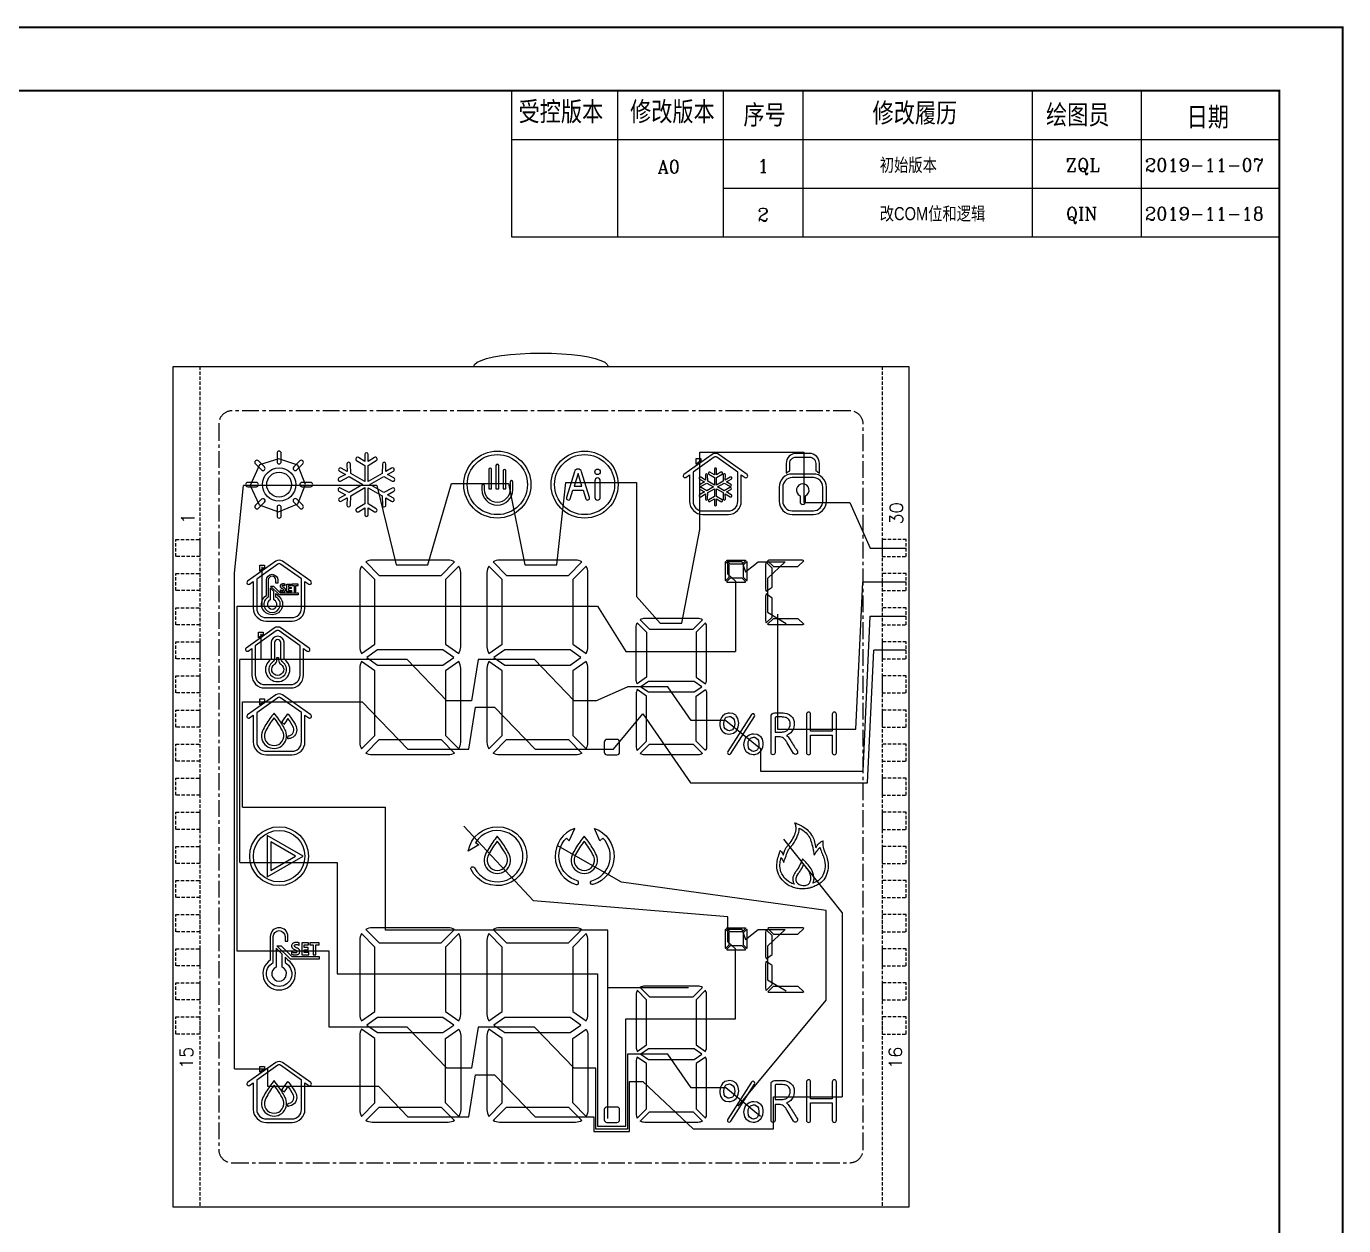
# Model space of a CAD drawing. Header units: millimetres. Extents: x 963 to 1606, y 260 to 429.
# Drawn here: x 1507.7 to 1605.8, y 309.7 to 399 of the extents above; entities that cross this region are included whole.
import ezdxf
from ezdxf.enums import TextEntityAlignment as Align

# ---------------------------------------------------------------- set-up
doc = ezdxf.new("R2010")
doc.units = ezdxf.units.MM
for name, pattern in [('CENTER', [2, 1.25, -0.25, 0.25, -0.25]), ('DASHED2', [0.375, 0.25, -0.125]), ('HIDDEN', [0.375, 0.25, -0.125])]:
    doc.linetypes.add(name, pattern=pattern)
for name, color, linetype in [('1', 4, 'Continuous'), ('COM', 1, 'Continuous'), ('dwg', 7, 'Continuous'), ('title', 7, 'Continuous')]:
    doc.layers.add(name, color=color, linetype=linetype)
doc.styles.add('ROMANC', font='romanc')
doc.styles.add('ROMANS', font='romans.shx')
doc.styles.add('title', font='arial.ttf', dxfattribs={"width": 0.8, "height": 5})

# ---------------------------------------------------------------- blocks, each defined once
blk = doc.blocks.new('SIGN-C')
at = {"layer": '1', "color": 4, "const_width": 0.238}
blk.add_lwpolyline([(0, 0), (0, 210), (297, 210), (297, 0)], close=True, dxfattribs=at)
at = {"layer": 'title'}
for p, q in [((203.24, 202.86), (203.24, 197.36)), ((215.18, 202.86), (215.18, 197.36)), ((227.11, 202.86), (227.11, 197.36)), ((236.09, 202.86), (236.09, 197.36)), ((261.98, 202.86), (261.98, 197.36)), ((274.27, 202.86), (274.27, 197.36)), ((203.24, 197.36), (203.24, 191.86)), ((203.24, 197.36), (289.86, 197.36)), ((215.18, 197.36), (215.18, 191.86)), ((227.11, 197.36), (227.11, 191.86)), ((236.09, 197.36), (236.09, 191.86)), ((261.98, 197.36), (261.98, 191.86)), ((274.27, 197.36), (274.27, 191.86)), ((203.24, 191.86), (203.24, 186.37)), ((215.18, 191.86), (215.18, 186.37)), ((227.11, 191.86), (227.11, 186.37)), ((227.11, 191.86), (289.86, 191.86)), ((236.09, 191.86), (236.09, 186.37)), ((261.98, 191.86), (261.98, 186.37)), ((274.27, 191.86), (274.27, 186.37)), ((203.24, 186.37), (289.86, 186.37))]:
    blk.add_line(p, q, dxfattribs=at)
at = {"layer": 'title', "const_width": 0.238}
blk.add_lwpolyline([(7.14, 7.14), (7.14, 202.86), (289.86, 202.86), (289.86, 7.14)], close=True, dxfattribs=at)
at = {"layer": 'title', "style": 'title', "width": 0.8}
for s, height, p in [('受控版本', 2.188, (204.03, 199.42)), ('修改版本', 2.188, (216.61, 199.42)), ('序号', 2.188, (229.4, 199.05)), ('修改履历', 2.188, (243.97, 199.27)), ('绘图员', 2.188, (263.54, 199.06)), ('日期', 2.188, (279.4, 198.82)), ('初始版本', 1.477, (244.78, 193.74)), ('改COM位和逻辑', 1.477, (244.78, 188.25))]:
    blk.add_text(s, height=height, dxfattribs=at).set_placement(p)
at = {"layer": 'title', "style": 'ROMANC'}
for s, height, p in [('A0', 1.477, (219.71, 193.55)), ('1', 1.48, (230.99, 193.64)), ('ZQL', 1.477, (265.77, 193.74)), ('2019-11-07', 1.477, (274.7, 193.74)), ('2', 1.48, (230.99, 188.14)), ('QIN ', 1.477, (265.77, 188.24)), ('2019-11-18', 1.477, (274.7, 188.24))]:
    blk.add_text(s, height=height, dxfattribs=at).set_placement(p)
blk = doc.blocks.new('SPC')
at = {"layer": 'dwg'}
for points in [[(7.743, 55.501, 1), (8.059, 55.501), (8.059, 56.142, 1), (7.743, 56.142)], [(14.271, 53.574), (14.272, 52.38), (13.669, 52.007, 1), (13.806, 51.784), (14.272, 52.072), (14.272, 51.56, 1), (14.535, 51.56), (14.535, 52.072), (15.001, 51.784, 1), (15.139, 52.007), (14.535, 52.38), (14.535, 53.573), (15.57, 52.977), (15.591, 52.268, 1), (15.853, 52.276), (15.837, 52.823), (16.279, 52.568, 1), (16.411, 52.795), (15.968, 53.051), (16.45, 53.31, 1), (16.326, 53.541), (15.701, 53.205), (14.668, 53.801), (15.701, 54.4), (16.326, 54.063, 1), (16.45, 54.294), (15.968, 54.554), (16.411, 54.809, 1), (16.279, 55.037), (15.837, 54.781), (15.853, 55.328, 1), (15.591, 55.336), (15.57, 54.627), (14.536, 54.03), (14.535, 55.224), (15.139, 55.597, 1), (15.001, 55.821), (14.535, 55.533), (14.535, 56.044, 1), (14.272, 56.044), (14.272, 55.533), (13.806, 55.821, 1), (13.669, 55.597), (14.272, 55.224), (14.272, 54.031), (13.238, 54.627), (13.217, 55.336, 1), (12.954, 55.328), (12.97, 54.781), (12.528, 55.037, 1), (12.397, 54.809), (12.839, 54.554), (12.357, 54.294, 1), (12.482, 54.063), (13.106, 54.4), (14.14, 53.803), (13.106, 53.205), (12.482, 53.541, 1), (12.357, 53.31), (12.839, 53.051), (12.397, 52.795, 1), (12.528, 52.568), (12.97, 52.823), (12.954, 52.276, 1), (13.217, 52.268), (13.238, 52.977)], [(40.655, 56.045, 0.320007), (40.144, 56.045), (38.049, 54.551, 1), (38.199, 54.341), (38.473, 54.537), (38.473, 52.546, 0.414214), (39.433, 51.586), (41.36, 51.586, 0.414214), (42.32, 52.546), (42.32, 54.541), (42.6, 54.341, 1), (42.75, 54.551)], [(45.664, 55.385), (45.664, 54.654, -0.040796), (45.935, 54.834), (45.935, 55.385, -0.414214), (46.405, 55.855), (47.395, 55.855, -0.414214), (47.865, 55.385), (47.865, 54.834, -0.040796), (48.136, 54.654), (48.136, 55.385, 0.414214), (47.395, 56.126), (46.405, 56.126, 0.414214)], [(6.589, 54.892, 1), (6.812, 55.115), (6.358, 55.568, 1), (6.135, 55.345)], [(8.991, 55.115, 1), (9.214, 54.892), (9.667, 55.345, 1), (9.444, 55.568)], [(23.712, 54.925, 1), (23.506, 54.925), (23.506, 53.487), (23.712, 53.487)], [(24.253, 55.227, 1), (24.047, 55.227), (24.047, 53.487), (24.253, 53.487)], [(30.733, 52.754, 1), (31.015, 52.84), (30.426, 54.76, 0.739234), (29.892, 54.76), (29.303, 52.84, 1), (29.585, 52.754), (29.776, 53.378), (30.541, 53.378)], [(40.295, 55.836), (38.731, 54.721), (38.731, 52.545, 0.414214), (39.431, 51.845), (41.361, 51.845, 0.414214), (42.061, 52.545), (42.061, 54.725), (40.504, 55.836, 0.320007)], [(40.968, 53.207), (40.978, 52.724, 1), (41.137, 52.728), (41.128, 53.114), (41.498, 52.901, 1.030478), (41.577, 53.038), (41.207, 53.252), (41.546, 53.438, 1), (41.47, 53.577), (41.047, 53.344), (40.555, 53.628), (41.047, 53.912), (41.47, 53.68, 1), (41.546, 53.819), (41.207, 54.005), (41.577, 54.219, 1.030478), (41.498, 54.356), (41.128, 54.142), (41.136, 54.527, 1.021645), (40.978, 54.531), (40.968, 54.05), (40.476, 53.766), (40.476, 54.334), (40.888, 54.584, 1), (40.806, 54.72), (40.476, 54.519), (40.476, 54.946, 1.030478), (40.317, 54.946), (40.317, 54.519), (39.986, 54.72, 1), (39.904, 54.584), (40.317, 54.334), (40.317, 53.766), (39.825, 54.05), (39.815, 54.532, 1), (39.656, 54.529), (39.665, 54.142), (39.295, 54.356, 1.030478), (39.216, 54.219), (39.585, 54.005), (39.246, 53.819, 1), (39.323, 53.68), (39.746, 53.912), (40.238, 53.628), (39.746, 53.344), (39.323, 53.577, 1), (39.246, 53.438), (39.585, 53.252), (39.216, 53.038, 1.030478), (39.295, 52.901), (39.665, 53.114), (39.656, 52.728, 1), (39.815, 52.724), (39.825, 53.207), (40.317, 53.491), (40.317, 52.923), (39.904, 52.673, 1), (39.986, 52.537), (40.317, 52.738), (40.317, 52.311, 1.030478), (40.476, 52.311), (40.476, 52.738), (40.806, 52.537, 1.003444), (40.888, 52.673), (40.476, 52.923), (40.476, 53.491)], [(6.203, 53.644, 1), (6.203, 53.96), (5.561, 53.96, 1), (5.561, 53.644)], [(9.6, 53.96, 1), (9.6, 53.644), (10.241, 53.644, 1), (10.241, 53.96)], [(25.304, 53.995, 1), (25.097, 53.995), (25.097, 53.427, -1), (23.203, 53.427), (23.203, 53.702, 1), (22.996, 53.702), (22.996, 53.427, 1), (25.304, 53.427)], [(24.588, 53.487), (24.794, 53.487), (24.794, 54.826, 1), (24.588, 54.826)], [(31.411, 52.852, 1), (31.821, 52.852), (31.821, 54.089, 1), (31.411, 54.089)], [(46.109, 54.591, 0.414214), (45.139, 53.621), (45.139, 52.556, 0.414214), (46.109, 51.586), (47.691, 51.586, 0.414214), (48.661, 52.556), (48.661, 53.621, 0.414214), (47.691, 54.591)], [(45.409, 53.621), (45.409, 52.556, 0.414214), (46.109, 51.856), (47.691, 51.856, 0.414214), (48.391, 52.556), (48.391, 53.621, 0.414214), (47.691, 54.321), (46.109, 54.321, 0.414214)], [(47.103, 52.965, 4.42875), (46.697, 52.965), (46.697, 52.526, 1), (47.103, 52.526)], [(6.812, 52.49, 1), (6.589, 52.713), (6.135, 52.259, 1), (6.358, 52.036)], [(8.059, 52.104, 1), (7.743, 52.104), (7.743, 51.462, 1), (8.059, 51.462)], [(8.991, 52.49), (9.444, 52.036, 1), (9.667, 52.259), (9.214, 52.713, 1)], [(8.157, 48.095, 0.320007), (7.646, 48.095), (5.551, 46.602, 1), (5.701, 46.391), (5.975, 46.587), (5.975, 44.597, 0.414214), (6.935, 43.637), (8.861, 43.637, 0.414214), (9.821, 44.597), (9.821, 46.592), (10.102, 46.391, 1), (10.251, 46.602)], [(20.491, 48.176), (14.834, 48.176, 0.136063), (14.355, 48.043), (15.349, 47.043), (19.976, 47.043), (20.97, 48.043, 0.136063)], [(29.968, 48.176), (24.312, 48.176, 0.136063), (23.833, 48.043), (24.826, 47.043), (29.453, 47.043), (30.447, 48.043, 0.136063)], [(41.11, 46.731, 0.139094), (41.14, 46.625), (41.415, 46.901), (41.415, 47.803), (41.14, 48.08, 0.139094), (41.11, 47.973)], [(41.484, 47.871), (41.209, 48.147, -0.136063), (41.314, 48.176), (42.555, 48.176, -0.136063), (42.66, 48.147), (42.386, 47.871)], [(42.454, 46.901), (42.729, 46.625, 0.139094), (42.759, 46.731), (42.759, 47.973, 0.139094), (42.729, 48.08), (42.454, 47.803)], [(44.448, 48.175, 0.136063), (44.283, 48.13), (44.715, 47.696), (46.537, 47.696), (46.968, 48.13, 0.136063), (46.803, 48.175)], [(7.797, 47.886), (6.233, 46.771), (6.233, 44.595, 0.414214), (6.933, 43.895), (8.863, 43.895, 0.414214), (9.563, 44.595), (9.563, 46.776), (8.006, 47.886, 0.320007)], [(7.09, 45.431, 4.041745), (7.66, 45.431), (7.66, 45.703), (7.802, 45.563), (7.802, 45.549, -3.380622), (6.948, 45.549), (6.948, 46.693, -1), (7.802, 46.693), (7.802, 46.464), (7.66, 46.464), (7.66, 46.693, 1), (7.09, 46.693)], [(13.904, 41.719, 0.139094), (14.042, 41.23), (15.037, 41.93), (15.036, 46.734), (14.042, 47.734, 0.139094), (13.904, 47.246)], [(20.288, 41.93), (21.283, 41.23, 0.139094), (21.421, 41.719), (21.421, 47.246, 0.139094), (21.283, 47.734), (20.288, 46.734)], [(23.381, 41.719, 0.139094), (23.52, 41.23), (24.514, 41.93), (24.514, 46.734), (23.52, 47.734, 0.139094), (23.381, 47.246)], [(29.766, 41.93), (30.76, 41.23, 0.139094), (30.899, 41.719), (30.899, 47.246, 0.139094), (30.76, 47.734), (29.766, 46.734)], [(44.176, 48.023, 0.139094), (44.128, 47.855), (44.128, 46.035, 0.139094), (44.176, 45.868), (44.608, 46.171), (44.608, 47.589)], [(7.233, 46.124), (7.233, 45.216, 4.791288), (7.517, 45.216), (7.517, 45.843)], [(41.484, 46.833), (41.209, 46.557, 0.136063), (41.314, 46.528), (42.555, 46.528, 0.136063), (42.66, 46.557), (42.386, 46.833)], [(44.608, 45.356), (44.176, 45.66, 0.139094), (44.128, 45.492), (44.128, 43.672, 0.139094), (44.176, 43.504), (44.608, 43.939)], [(8.051, 43.112, 0.320007), (7.54, 43.112), (5.446, 41.618, 1), (5.595, 41.408), (5.869, 41.604), (5.869, 39.614, 0.414214), (6.829, 38.654), (8.756, 38.654, 0.414214), (9.716, 39.614), (9.716, 41.608), (9.996, 41.408, 1), (10.146, 41.618)], [(35.272, 42.818), (35.272, 39.455), (34.576, 38.965, -0.139094), (34.479, 39.307), (34.479, 43.176, -0.139094), (34.576, 43.518)], [(35.13, 43.827, 0.136063), (34.795, 43.734), (35.49, 43.034), (38.729, 43.034), (39.425, 43.734, 0.136063), (39.09, 43.827)], [(39.741, 43.176, 0.139094), (39.644, 43.518), (38.948, 42.818), (38.948, 39.455), (39.644, 38.965, 0.139094), (39.741, 39.307)], [(44.448, 43.352, -0.136063), (44.283, 43.398), (44.715, 43.832), (46.537, 43.832), (46.968, 43.398, -0.136063), (46.803, 43.352)], [(7.691, 42.903), (6.128, 41.788), (6.128, 39.612, 0.414214), (6.828, 38.912), (8.758, 38.912, 0.414214), (9.458, 39.612), (9.458, 41.792), (7.9, 42.903, 0.320007)], [(8.275, 42.059, 0.920896), (7.311, 42.059), (7.311, 40.859, -0.178159), (7.26, 40.768, 3.083722), (8.325, 40.768, -0.178159), (8.275, 40.859)], [(8.026, 42.047, 0.888352), (7.559, 42.047), (7.559, 40.845, -0.202499), (7.412, 40.571, 3.143835), (8.173, 40.571, -0.202499), (8.026, 40.845)], [(7.848, 40.918), (7.849, 40.743, 0.204472), (8.022, 40.417, -3.624789), (7.564, 40.417, 0.204472), (7.736, 40.743), (7.737, 40.918)], [(14.042, 34.122), (15.036, 35.122), (15.037, 39.926), (14.042, 40.626, 0.139094), (13.904, 40.137), (13.904, 34.61, 0.139094)], [(21.283, 40.626), (20.288, 39.926), (20.288, 35.122), (21.283, 34.122, 0.139094), (21.421, 34.61), (21.421, 40.137, 0.139094)], [(23.52, 34.122), (24.514, 35.122), (24.514, 39.926), (23.52, 40.626, 0.139094), (23.381, 40.137), (23.381, 34.61, 0.139094)], [(30.76, 40.626), (29.766, 39.926), (29.766, 35.122), (30.76, 34.122, 0.139094), (30.899, 34.61), (30.899, 40.137, 0.139094)], [(34.576, 33.989), (35.272, 34.689), (35.272, 38.052), (34.576, 38.542, 0.139094), (34.479, 38.2), (34.479, 34.331, 0.139094)], [(39.741, 38.2), (39.741, 34.331, -0.139094), (39.644, 33.989), (38.948, 34.689), (38.948, 38.052), (39.644, 38.542, -0.139094)], [(8.16, 38.138, 0.320007), (7.649, 38.138), (5.554, 36.644, 1), (5.704, 36.434), (5.978, 36.63), (5.978, 34.64, 0.414214), (6.938, 33.68), (8.864, 33.68, 0.414214), (9.824, 34.64), (9.824, 36.634), (10.105, 36.434, 1), (10.255, 36.644)], [(7.8, 37.929), (6.236, 36.814), (6.236, 34.638, 0.414214), (6.936, 33.938), (8.866, 33.938, 0.414214), (9.566, 34.638), (9.566, 36.819), (8.009, 37.929, 0.320007)], [(6.661, 35.453, 1.508902), (8.388, 35.453, 0.042073), (7.888, 36.303, 0.007312), (7.525, 36.792, 0.004993), (7.209, 36.371, 0.045404)], [(7.424, 36.305, 0.047839), (6.855, 35.365, 0.249322), (6.92, 34.686, 0.251038), (7.525, 34.362, 0.251038), (8.129, 34.686, 0.24932), (8.195, 35.365, 0.031176), (7.856, 35.972, 0.017928), (7.525, 36.44, 0.002647)], [(9.164, 35.794, -0.408759), (8.827, 34.939, -0.060024), (8.631, 34.881, -0.015375), (8.538, 34.867, 0.05176), (8.562, 35.083, 0.066573), (8.741, 35.131, 0.141626), (8.932, 35.292, 0.248808), (8.973, 35.708, 0.049065), (8.56, 36.383, 0.009598), (8.448, 36.228), (8.438, 36.213), (8.246, 35.932, 0.009472), (8.126, 36.129, -0.017488), (8.56, 36.732, -0.005991), (8.804, 36.404, -0.043091)], [(41.311, 33.914, 1), (41.542, 33.767), (43.305, 36.529, 1), (43.074, 36.677)], [(45.692, 35.128, -0.066458), (45.913, 34.87, -0.00191), (46.012, 34.726, 0.005682), (46.494, 33.941, -1), (46.213, 33.773), (45.744, 34.559, 0.032995), (45.581, 34.798, 0.017246), (45.537, 34.848, 0.18733), (45.207, 35.014, 0.015422), (45.141, 35.018), (44.842, 35.018), (44.842, 33.834, -1), (44.533, 33.834), (44.533, 36.535, -0.414214), (44.803, 36.805), (45.341, 36.805, -0.030536), (45.556, 36.791, -0.204243), (46.13, 36.451, -0.106049), (46.251, 36.171, -0.141384), (46.202, 35.616, -0.226669)], [(45.594, 36.467, 0.060864), (45.394, 36.493), (45.334, 36.495), (44.922, 36.495, 0.414214), (44.842, 36.415), (44.842, 35.377), (45.329, 35.377), (45.388, 35.383), (45.418, 35.386, 0.057528), (45.594, 35.422, 0.10908), (45.788, 35.538, 0.114485), (45.921, 35.748, 0.083359), (45.959, 35.969, 0.127561), (45.904, 36.229, 0.090419), (45.799, 36.356, 0.107795)], [(47.486, 36.699, 1), (47.176, 36.699), (47.176, 33.835, 1), (47.486, 33.835), (47.486, 35.132), (49.09, 35.132), (49.09, 33.835, 1), (49.4, 33.835), (49.4, 36.699, 1), (49.09, 36.699), (49.09, 35.442), (47.486, 35.442)], [(20.491, 33.68), (14.834, 33.68, -0.136063), (14.355, 33.812), (15.349, 34.812), (19.976, 34.812), (20.97, 33.812, -0.136063)], [(29.968, 33.68), (24.312, 33.68, -0.136063), (23.833, 33.812), (24.826, 34.812), (29.453, 34.812), (30.447, 33.812, -0.136063)], [(32.117, 33.877, 0.414214), (32.314, 33.68), (33.063, 33.68, 0.414214), (33.26, 33.877), (33.26, 34.626, 0.414214), (33.063, 34.823), (32.314, 34.823, 0.414214), (32.117, 34.626)], [(35.13, 33.68, -0.136063), (34.795, 33.773), (35.49, 34.473), (38.729, 34.473), (39.425, 33.773, -0.136063), (39.09, 33.68)], [(48.55, 26.417), (48.575, 26.357, -0.032431), (48.725, 25.936, -0.094121), (48.781, 25.244, -0.085277), (48.611, 24.621, -0.110953), (48.264, 24.176, -0.056393), (47.915, 23.95, -0.030296), (47.584, 23.808), (47.51, 23.787), (47.474, 23.776, -0.029667), (47.195, 23.713, -0.060813), (46.743, 23.698, -0.021768), (46.379, 23.749, -0.031887), (46.05, 23.859, -0.196089), (45.091, 24.797, -0.106369), (44.968, 25.414, -0.05095), (45.022, 25.874, -0.028123), (45.153, 26.346, -0.003221), (45.222, 26.554), (45.254, 26.513, -0.059688), (45.447, 26.212, -0.020055), (45.532, 26.493, -0.086303), (45.73, 26.852, -0.010376), (45.809, 26.949), (45.863, 27.013, 0.06032), (46.168, 27.457, 0.04688), (46.365, 27.923, 0.017278), (46.385, 28.004, 0.109311), (46.387, 28.35, 0.031115), (46.315, 28.613, -0.011343), (46.647, 28.469, -0.023433), (46.896, 28.339, -0.13736), (47.623, 27.59, -0.06045), (47.778, 27.178, -0.021134), (47.868, 26.742, -0.018818), (47.963, 26.917, -0.118547), (48.194, 27.159, -0.032241), (48.41, 27.28, 0.006562), (48.395, 27.153), (48.393, 27.121, 0.111537), (48.444, 26.686, 0.023307)], [(22.445, 25.263, 3.791491), (22.531, 27.147), (22.769, 26.984), (21.987, 26.514, -6.134623), (22.192, 25.134, -1)], [(24.532, 27.108, 0.007312), (24.15, 27.621, 0.004993), (23.819, 27.179, 0.045404), (23.243, 26.215, 1.508902), (25.057, 26.215, 0.042073)], [(30.106, 24.296, -0.566507), (29.29, 27.474), (29.503, 27.279), (29.918, 28.201, 0.726612), (30.025, 24.023, 1)], [(31.005, 27.108, 0.007312), (30.623, 27.621, 0.004993), (30.292, 27.179, 0.045404), (29.716, 26.215, 1.508902), (31.53, 26.215, 0.042073)], [(31.194, 24.296, 0.566507), (32.01, 27.474), (31.797, 27.279), (31.382, 28.201, -0.726612), (31.275, 24.023, -1)], [(47.756, 26.195, -0.040252), (48.011, 26.589, -0.000425), (48.177, 26.804, 0.04834), (48.261, 26.516, 0.002877), (48.412, 26.15, -0.017787), (48.484, 25.945, -0.181016), (48.419, 24.755, -0.089076), (48.221, 24.461, -0.082601), (47.887, 24.222, -0.019202), (47.648, 24.115, 0.149838), (47.731, 24.584, 0.10745), (47.512, 25.189, 0.044672), (47.207, 25.589, 0.014678), (46.879, 25.931, -0.005304), (46.768, 25.661, -0.039854), (46.531, 25.196, -0.016294), (46.365, 24.955, 0.039647), (46.23, 24.732, 0.087499), (46.161, 24.5, 0.064225), (46.172, 24.249, 0.133839), (46.275, 24.037), (46.177, 24.064, -0.054284), (45.841, 24.235, -0.129693), (45.331, 24.825, -0.114894), (45.198, 25.386, -0.058193), (45.248, 25.835, -0.014662), (45.295, 26.026, -0.016978), (45.486, 25.669, -0.006899), (45.611, 26.039, -0.013652), (45.783, 26.501, -0.067534), (45.926, 26.73, -0.008142), (46.022, 26.846), (46.045, 26.873, 0.068162), (46.419, 27.443, 0.026996), (46.547, 27.742, 0.068338), (46.632, 28.109, 0.029668), (46.634, 28.22, -0.085362), (47.142, 27.859, -0.072351), (47.417, 27.488, -0.040289), (47.504, 27.276, -0.038126)], [(24.498, 26.76, 0.017928), (24.15, 27.252, 0.002647), (24.044, 27.11, 0.047839), (23.447, 26.124, 0.249322), (23.515, 25.411, 0.251034), (24.15, 25.07, 0.251034), (24.785, 25.411, 0.24932), (24.853, 26.124, 0.031176)], [(30.971, 26.76, 0.017928), (30.623, 27.252, 0.002647), (30.518, 27.11, 0.047839), (29.92, 26.124, 0.249322), (29.988, 25.411, 0.251034), (30.623, 25.07, 0.251034), (31.258, 25.411, 0.24932), (31.327, 26.124, 0.031176)], [(47.356, 24.08, 0.04099), (47.415, 24.157, 0.063653), (47.491, 24.367, 0.126863), (47.453, 24.785, 0.064384), (47.289, 25.113, 0.04477), (46.957, 25.522, -0.037369), (46.719, 25.064, -0.012779), (46.559, 24.832, 0.026193), (46.465, 24.686, 0.061241), (46.398, 24.531, 0.17354), (46.413, 24.259, 0.071184), (46.469, 24.153, 0.043044), (46.507, 24.113, 0.22207), (47.095, 23.952, 0.061845), (47.229, 23.993, 0.095107)], [(8.558, 20.144, 1), (7.244, 20.144), (7.244, 18.384, 3.380622), (8.558, 18.384), (8.558, 18.405), (8.339, 18.62), (8.339, 18.201, -4.041745), (7.463, 18.201), (7.463, 20.144, -1), (8.339, 20.144), (8.339, 19.792), (8.558, 19.792)], [(20.491, 20.801), (14.834, 20.801, 0.136063), (14.355, 20.668), (15.349, 19.668), (19.976, 19.668), (20.97, 20.668, 0.136063)], [(29.968, 20.801), (24.312, 20.801, 0.136063), (23.833, 20.668), (24.826, 19.668), (29.453, 19.668), (30.447, 20.668, 0.136063)], [(41.115, 19.356, 0.139094), (41.146, 19.249), (41.421, 19.526), (41.421, 20.428), (41.146, 20.704, 0.139094), (41.115, 20.598)], [(41.489, 20.496), (41.214, 20.772, -0.136063), (41.319, 20.801), (42.56, 20.801, -0.136063), (42.665, 20.772), (42.391, 20.496)], [(42.459, 19.526), (42.734, 19.249, 0.139094), (42.764, 19.356), (42.764, 20.598, 0.139094), (42.734, 20.704), (42.459, 20.428)], [(44.181, 20.648, 0.139094), (44.133, 20.48), (44.133, 18.66, 0.139094), (44.181, 18.492), (44.613, 18.796), (44.613, 20.213)], [(44.453, 20.8, 0.136063), (44.288, 20.754), (44.72, 20.32), (46.542, 20.32), (46.973, 20.754, 0.136063), (46.809, 20.8)], [(14.042, 13.855), (15.037, 14.554), (15.036, 19.359), (14.042, 20.359, 0.139094), (13.904, 19.87), (13.904, 14.344, 0.139094)], [(21.283, 20.359), (20.288, 19.359), (20.288, 14.554), (21.283, 13.855, 0.139094), (21.421, 14.344), (21.421, 19.87, 0.139094)], [(23.52, 13.855), (24.514, 14.554), (24.514, 19.359), (23.52, 20.359, 0.139094), (23.381, 19.87), (23.381, 14.344, 0.139094)], [(30.76, 20.359), (29.766, 19.359), (29.766, 14.554), (30.76, 13.855, 0.139094), (30.899, 14.344), (30.899, 19.87, 0.139094)], [(7.682, 19.268), (7.682, 17.872, 4.791288), (8.12, 17.872), (8.12, 18.836)], [(41.489, 19.458), (41.214, 19.182, 0.136063), (41.319, 19.153), (42.56, 19.153, 0.136063), (42.665, 19.182), (42.391, 19.458)], [(44.613, 17.981), (44.181, 18.284, 0.139094), (44.133, 18.117), (44.133, 16.297, 0.139094), (44.181, 16.129), (44.613, 16.563)], [(34.576, 11.59), (35.272, 12.079), (35.272, 15.442), (34.576, 16.143, 0.139094), (34.479, 15.8), (34.479, 11.932, 0.139094)], [(35.13, 16.452, 0.136063), (34.795, 16.359), (35.49, 15.659), (38.729, 15.659), (39.425, 16.359, 0.136063), (39.09, 16.452)], [(38.948, 12.079), (39.644, 11.59, 0.139094), (39.741, 11.932), (39.741, 15.8, 0.139094), (39.644, 16.143), (38.948, 15.442)], [(44.453, 15.977, -0.136063), (44.288, 16.022), (44.72, 16.456), (46.542, 16.456), (46.973, 16.022, -0.136063), (46.809, 15.977)], [(13.904, 12.762), (13.904, 7.235, 0.139094), (14.042, 6.746), (15.036, 7.747), (15.037, 12.551), (14.042, 13.25, 0.139094)], [(21.421, 12.762), (21.421, 7.235, -0.139094), (21.283, 6.746), (20.288, 7.747), (20.288, 12.551), (21.283, 13.25, -0.139094)], [(23.381, 12.762), (23.381, 7.235, 0.139094), (23.52, 6.746), (24.514, 7.747), (24.514, 12.551), (23.52, 13.25, 0.139094)], [(30.899, 12.762), (30.899, 7.235, -0.139094), (30.76, 6.746), (29.766, 7.747), (29.766, 12.551), (30.76, 13.25, -0.139094)], [(8.16, 10.763, 0.320007), (7.649, 10.763), (5.554, 9.269, 1), (5.704, 9.059), (5.978, 9.254), (5.978, 7.264, 0.414214), (6.938, 6.304), (8.864, 6.304, 0.414214), (9.824, 7.264), (9.824, 9.259), (10.105, 9.059, 1), (10.255, 9.269)], [(34.479, 10.824), (34.479, 6.956, 0.139094), (34.576, 6.614), (35.272, 7.314), (35.272, 10.677), (34.576, 11.166, 0.139094)], [(39.741, 10.824, 0.139094), (39.644, 11.166), (38.948, 10.677), (38.948, 7.314), (39.644, 6.614, 0.139094), (39.741, 6.956)], [(7.8, 10.554), (6.236, 9.439), (6.236, 7.262, 0.414214), (6.936, 6.562), (8.866, 6.562, 0.414214), (9.566, 7.262), (9.566, 9.443), (8.009, 10.554, 0.320007)], [(6.661, 8.077, 1.508902), (8.388, 8.077, 0.042073), (7.888, 8.928, 0.007312), (7.525, 9.417, 0.004993), (7.209, 8.995, 0.045404)], [(7.424, 8.93, 0.047839), (6.855, 7.99, 0.249322), (6.92, 7.311, 0.251038), (7.525, 6.987, 0.251038), (8.129, 7.311, 0.24932), (8.195, 7.99, 0.031176), (7.856, 8.596, 0.017928), (7.525, 9.065, 0.002647)], [(9.164, 8.419, -0.408759), (8.827, 7.564, -0.060024), (8.631, 7.506, -0.015375), (8.538, 7.492, 0.05176), (8.562, 7.707, 0.066573), (8.741, 7.755, 0.141626), (8.932, 7.917, 0.248808), (8.973, 8.333, 0.049065), (8.56, 9.008, 0.009598), (8.448, 8.853), (8.438, 8.838), (8.246, 8.557, 0.009472), (8.126, 8.753, -0.017488), (8.56, 9.356, -0.005991), (8.804, 9.029, -0.043091)], [(41.311, 6.539, 1), (41.542, 6.391), (43.305, 9.154, 1), (43.074, 9.301)], [(45.692, 7.752, -0.066458), (45.913, 7.495, -0.00191), (46.012, 7.351, 0.005682), (46.494, 6.566, -1), (46.213, 6.398), (45.744, 7.184, 0.032995), (45.581, 7.422, 0.017246), (45.537, 7.472, 0.18733), (45.207, 7.638, 0.015422), (45.141, 7.643), (44.842, 7.643), (44.842, 6.459, -1), (44.533, 6.459), (44.533, 9.159, -0.414214), (44.803, 9.429), (45.341, 9.429, -0.030536), (45.556, 9.416, -0.204243), (46.13, 9.076, -0.106049), (46.251, 8.796, -0.141384), (46.202, 8.241, -0.226669)], [(45.594, 9.092, 0.060864), (45.394, 9.118), (45.334, 9.119), (44.922, 9.119, 0.414214), (44.842, 9.039), (44.842, 8.002), (45.329, 8.002), (45.388, 8.007), (45.418, 8.01, 0.057528), (45.594, 8.046, 0.10908), (45.788, 8.163, 0.114485), (45.921, 8.373, 0.083359), (45.959, 8.594, 0.127561), (45.904, 8.854, 0.090419), (45.799, 8.981, 0.107795)], [(47.486, 9.324, 1), (47.176, 9.324), (47.176, 6.459, 1), (47.486, 6.459), (47.486, 7.757), (49.09, 7.757), (49.09, 6.459, 1), (49.4, 6.459), (49.4, 9.324, 1), (49.09, 9.324), (49.09, 8.067), (47.486, 8.067)], [(20.491, 6.304), (14.834, 6.304, -0.136063), (14.355, 6.437), (15.349, 7.437), (19.976, 7.437), (20.97, 6.437, -0.136063)], [(29.968, 6.304), (24.312, 6.304, -0.136063), (23.833, 6.437), (24.826, 7.437), (29.453, 7.437), (30.447, 6.437, -0.136063)], [(32.117, 6.501, 0.414214), (32.314, 6.304), (33.063, 6.304, 0.414214), (33.26, 6.501), (33.26, 7.251, 0.414214), (33.063, 7.448), (32.314, 7.448, 0.414214), (32.117, 7.251)], [(35.13, 6.304, -0.136063), (34.795, 6.397), (35.49, 7.097), (38.729, 7.097), (39.425, 6.397, -0.136063), (39.09, 6.304)]]:
    blk.add_lwpolyline(points, format="xyb", close=True, dxfattribs=at)
for points in [[(38.956, 55.746), (39.309, 55.746), (39.309, 55.567), (38.956, 55.315)], [(29.868, 53.678), (30.449, 53.678), (30.159, 54.625)], [(6.457, 47.796), (6.811, 47.796), (6.811, 47.617), (6.457, 47.365)], [(7.985, 45.735), (9.314, 45.735), (9.314, 45.591), (7.927, 45.591), (7.267, 46.241), (7.471, 46.241)], [(8.347, 46.382), (8.339, 46.385), (8.316, 46.392), (8.291, 46.398), (8.264, 46.401), (8.235, 46.404), (8.204, 46.404), (8.191, 46.404), (8.161, 46.402), (8.133, 46.398), (8.107, 46.392), (8.083, 46.383), (8.061, 46.373), (8.041, 46.36), (8.029, 46.35), (8.011, 46.332), (7.997, 46.311), (7.987, 46.287), (7.981, 46.262), (7.979, 46.234), (7.981, 46.211), (7.986, 46.188), (7.994, 46.167), (8.006, 46.146), (8.021, 46.128), (8.04, 46.11), (8.061, 46.094), (8.087, 46.079), (8.115, 46.066), (8.134, 46.058), (8.165, 46.043), (8.191, 46.03), (8.21, 46.019), (8.222, 46.009), (8.237, 45.988), (8.242, 45.964), (8.242, 45.963), (8.236, 45.938), (8.217, 45.919), (8.198, 45.91), (8.172, 45.904), (8.141, 45.902), (8.127, 45.902), (8.101, 45.905), (8.075, 45.91), (8.05, 45.919), (8.027, 45.929), (8.003, 45.943), (7.982, 45.96), (7.982, 45.836), (7.986, 45.833), (8.008, 45.824), (8.032, 45.817), (8.057, 45.811), (8.085, 45.807), (8.114, 45.804), (8.145, 45.803), (8.164, 45.804), (8.195, 45.806), (8.223, 45.81), (8.249, 45.816), (8.273, 45.825), (8.294, 45.835), (8.313, 45.847), (8.325, 45.857), (8.342, 45.875), (8.355, 45.896), (8.365, 45.92), (8.37, 45.946), (8.372, 45.975), (8.371, 46.001), (8.365, 46.027), (8.355, 46.051), (8.34, 46.073), (8.336, 46.078), (8.32, 46.094), (8.301, 46.109), (8.278, 46.123), (8.252, 46.138), (8.221, 46.152), (8.189, 46.166), (8.162, 46.18), (8.142, 46.192), (8.128, 46.203), (8.116, 46.22), (8.11, 46.244), (8.11, 46.248), (8.117, 46.271), (8.137, 46.289), (8.154, 46.297), (8.18, 46.304), (8.21, 46.306), (8.221, 46.305), (8.249, 46.303), (8.276, 46.298), (8.301, 46.29), (8.325, 46.279), (8.347, 46.266)], [(8.47, 46.395), (8.8, 46.395), (8.8, 46.293), (8.594, 46.293), (8.594, 46.156), (8.786, 46.156), (8.786, 46.056), (8.594, 46.056), (8.594, 45.915), (8.814, 45.915), (8.814, 45.814), (8.47, 45.814)], [(9.144, 45.814), (9.144, 46.293), (9.31, 46.293), (9.31, 46.395), (8.855, 46.395), (8.855, 46.293), (9.02, 46.293), (9.02, 45.814)], [(6.352, 42.813), (6.706, 42.813), (6.706, 42.634), (6.352, 42.382)], [(20.098, 41.494), (15.227, 41.494), (14.421, 40.928), (15.227, 40.361), (20.098, 40.361), (20.904, 40.928)], [(29.576, 41.494), (24.704, 41.494), (23.899, 40.928), (24.704, 40.361), (29.576, 40.361), (30.381, 40.928)], [(35.405, 39.15), (34.841, 38.753), (35.405, 38.357), (38.815, 38.357), (39.379, 38.753), (38.815, 39.15)], [(6.46, 37.839), (6.814, 37.839), (6.814, 37.66), (6.46, 37.408)], [(41.102, 36.714), (40.913, 36.567), (40.834, 36.462), (40.745, 36.246), (40.713, 35.978), (40.719, 35.873), (40.776, 35.626), (40.903, 35.432), (40.95, 35.384), (41.15, 35.264), (41.402, 35.227), (41.507, 35.232), (41.738, 35.3), (41.927, 35.448), (42.001, 35.547), (42.095, 35.768), (42.127, 36.025), (42.122, 36.152), (42.064, 36.393), (41.948, 36.588), (41.901, 36.63), (41.701, 36.751), (41.444, 36.787), (41.333, 36.782)], [(41.123, 35.61), (41.055, 35.737), (41.013, 35.999), (41.034, 36.194), (41.128, 36.399), (41.202, 36.472), (41.433, 36.54), (41.528, 36.53), (41.727, 36.404), (41.791, 36.278), (41.827, 36.015), (41.812, 35.826), (41.722, 35.616), (41.654, 35.547), (41.423, 35.474), (41.323, 35.484)], [(43.309, 33.682), (43.209, 33.677), (42.957, 33.719), (42.757, 33.84), (42.71, 33.887), (42.584, 34.087), (42.526, 34.328), (42.521, 34.434), (42.552, 34.696), (42.642, 34.917), (42.72, 35.022), (42.904, 35.169), (43.141, 35.237), (43.251, 35.243), (43.503, 35.206), (43.703, 35.085), (43.75, 35.043), (43.866, 34.854), (43.924, 34.607), (43.929, 34.476), (43.897, 34.213), (43.803, 33.997), (43.729, 33.898), (43.54, 33.75)], [(43.456, 33.997), (43.225, 33.929), (43.125, 33.94), (42.931, 34.066), (42.862, 34.187), (42.82, 34.449), (42.836, 34.638), (42.931, 34.849), (43.004, 34.922), (43.235, 34.99), (43.33, 34.98), (43.53, 34.854), (43.593, 34.733), (43.635, 34.47), (43.614, 34.281), (43.53, 34.071)], [(9.686, 26.13), (7.009, 27.675), (7.009, 24.584)], [(9.128, 26.13), (7.288, 27.192), (7.288, 25.067)], [(9.068, 19.69), (9.028, 19.68), (8.991, 19.667), (8.957, 19.651), (8.926, 19.631), (8.907, 19.616), (8.88, 19.587), (8.858, 19.555), (8.843, 19.519), (8.834, 19.48), (8.831, 19.437), (8.833, 19.402), (8.841, 19.367), (8.853, 19.334), (8.872, 19.303), (8.895, 19.274), (8.923, 19.247), (8.957, 19.222), (8.996, 19.199), (9.04, 19.178), (9.068, 19.166), (9.117, 19.144), (9.156, 19.124), (9.185, 19.106), (9.204, 19.091), (9.227, 19.059), (9.235, 19.022), (9.235, 19.02), (9.225, 18.983), (9.196, 18.953), (9.167, 18.939), (9.128, 18.929), (9.079, 18.926), (9.059, 18.927), (9.018, 18.931), (8.979, 18.939), (8.94, 18.952), (8.903, 18.969), (8.868, 18.99), (8.834, 19.016), (8.834, 18.824), (8.841, 18.821), (8.875, 18.807), (8.911, 18.795), (8.951, 18.786), (8.993, 18.78), (9.038, 18.776), (9.086, 18.775), (9.116, 18.775), (9.163, 18.779), (9.206, 18.785), (9.246, 18.795), (9.282, 18.807), (9.315, 18.823), (9.344, 18.842), (9.363, 18.857), (9.389, 18.885), (9.409, 18.918), (9.424, 18.954), (9.433, 18.994), (9.436, 19.039), (9.433, 19.079), (9.424, 19.119), (9.408, 19.156), (9.386, 19.19), (9.38, 19.198), (9.356, 19.221), (9.326, 19.244), (9.291, 19.267), (9.25, 19.289), (9.203, 19.311), (9.154, 19.333), (9.112, 19.355), (9.081, 19.373), (9.06, 19.39), (9.041, 19.416), (9.032, 19.453), (9.032, 19.458), (9.043, 19.494), (9.074, 19.522), (9.1, 19.535), (9.14, 19.545), (9.186, 19.548), (9.203, 19.547), (9.246, 19.544), (9.287, 19.536), (9.325, 19.524), (9.362, 19.507), (9.397, 19.487), (9.397, 19.665), (9.384, 19.67), (9.348, 19.681), (9.31, 19.689), (9.268, 19.695), (9.224, 19.698), (9.177, 19.699), (9.157, 19.699), (9.111, 19.696)], [(9.586, 18.79), (10.114, 18.79), (10.114, 18.946), (9.776, 18.946), (9.776, 19.163), (10.071, 19.163), (10.071, 19.318), (9.776, 19.318), (9.776, 19.529), (10.094, 19.529), (10.094, 19.684), (9.586, 19.684)], [(10.432, 19.529), (10.432, 18.79), (10.623, 18.79), (10.623, 19.529), (10.877, 19.529), (10.877, 19.684), (10.177, 19.684), (10.177, 19.529)], [(8.049, 19.449), (8.84, 18.669), (10.884, 18.669), (10.884, 18.449), (8.75, 18.449), (7.735, 19.449)], [(20.098, 14.119), (15.227, 14.119), (14.421, 13.553), (15.227, 12.986), (20.098, 12.986), (20.904, 13.553)], [(29.576, 14.119), (24.704, 14.119), (23.899, 13.553), (24.704, 12.986), (29.576, 12.986), (30.381, 13.553)], [(35.405, 11.775), (34.841, 11.378), (35.405, 10.982), (38.815, 10.982), (39.379, 11.378), (38.815, 11.775)], [(6.46, 10.463), (6.814, 10.463), (6.814, 10.285), (6.46, 10.033)], [(41.102, 9.338), (40.913, 9.191), (40.834, 9.086), (40.745, 8.871), (40.713, 8.603), (40.719, 8.498), (40.776, 8.251), (40.903, 8.056), (40.95, 8.009), (41.15, 7.888), (41.402, 7.852), (41.507, 7.857), (41.738, 7.925), (41.927, 8.072), (42.001, 8.172), (42.095, 8.393), (42.127, 8.65), (42.122, 8.776), (42.064, 9.018), (41.948, 9.212), (41.901, 9.254), (41.701, 9.375), (41.444, 9.412), (41.333, 9.407)], [(41.123, 8.235), (41.055, 8.361), (41.013, 8.624), (41.034, 8.818), (41.128, 9.023), (41.202, 9.097), (41.433, 9.165), (41.528, 9.155), (41.727, 9.028), (41.791, 8.902), (41.827, 8.64), (41.812, 8.451), (41.722, 8.24), (41.654, 8.172), (41.423, 8.099), (41.323, 8.109)], [(43.309, 6.307), (43.209, 6.302), (42.957, 6.344), (42.757, 6.465), (42.71, 6.512), (42.584, 6.711), (42.526, 6.953), (42.521, 7.058), (42.552, 7.321), (42.642, 7.542), (42.72, 7.647), (42.904, 7.794), (43.141, 7.862), (43.251, 7.867), (43.503, 7.831), (43.703, 7.71), (43.75, 7.668), (43.866, 7.479), (43.924, 7.232), (43.929, 7.1), (43.897, 6.838), (43.803, 6.622), (43.729, 6.522), (43.54, 6.375)], [(43.456, 6.622), (43.225, 6.554), (43.125, 6.564), (42.931, 6.69), (42.862, 6.811), (42.82, 7.074), (42.836, 7.263), (42.931, 7.473), (43.004, 7.547), (43.235, 7.615), (43.33, 7.605), (43.53, 7.479), (43.593, 7.358), (43.635, 7.095), (43.614, 6.906), (43.53, 6.696)]]:
    blk.add_lwpolyline(points, close=True, dxfattribs=at)
for centre, radius in [((24.15, 53.802), 2.498), ((24.15, 53.802), 2.239), ((30.65, 53.802), 2.498), ((30.65, 53.802), 2.239), ((7.901, 53.802), 1.24), ((31.616, 54.753), 0.205), ((7.901, 53.802), 0.925), ((7.901, 26.13), 2.194), ((7.901, 26.13), 1.915)]:
    blk.add_circle(centre, radius, dxfattribs=at)
blk = doc.blocks.new('DWG')
at = {"layer": 'dwg'}
blk.add_lwpolyline([(22.4, 62.6), (22.462, 62.756), (22.645, 62.909), (22.945, 63.054), (23.355, 63.188), (23.864, 63.307), (24.461, 63.409), (25.13, 63.491), (25.855, 63.551), (26.618, 63.588), (27.4, 63.6), (28.182, 63.588), (28.945, 63.551), (29.67, 63.491), (30.339, 63.409), (30.936, 63.307), (31.445, 63.188), (31.855, 63.054), (32.155, 62.909), (32.338, 62.756), (32.4, 62.6)], dxfattribs=at)
blk.add_lwpolyline([(54.8, 0), (0, 0), (0, 62.6), (54.8, 62.6)], close=True, dxfattribs=at)
at = {"layer": 'dwg', "linetype": 'DASHED2'}
for points in [[(2, 62.6), (2, 0)], [(52.8, 62.6), (52.8, 0)]]:
    blk.add_lwpolyline(points, dxfattribs=at)
at = {"layer": 'dwg', "linetype": 'CENTER'}
blk.add_lwpolyline([(51.4, 58.3, 0.414214), (50.4, 59.3), (4.4, 59.3, 0.414214), (3.4, 58.3), (3.4, 4.3, 0.414214), (4.4, 3.3), (50.4, 3.3, 0.414214), (51.4, 4.3)], format="xyb", close=True, dxfattribs=at)
at = {"layer": 'dwg', "linetype": 'HIDDEN'}
for points in [[(2, 49.715), (2, 48.445), (0.2, 48.445), (0.2, 49.715)], [(52.8, 49.715), (52.8, 48.445), (54.6, 48.445), (54.6, 49.715)], [(2, 47.175), (2, 45.905), (0.2, 45.905), (0.2, 47.175)], [(52.8, 47.175), (52.8, 45.905), (54.6, 45.905), (54.6, 47.175)], [(2, 44.635), (2, 43.365), (0.2, 43.365), (0.2, 44.635)], [(52.8, 44.635), (52.8, 43.365), (54.6, 43.365), (54.6, 44.635)], [(2, 42.095), (2, 40.825), (0.2, 40.825), (0.2, 42.095)], [(52.8, 42.095), (52.8, 40.825), (54.6, 40.825), (54.6, 42.095)], [(2, 39.555), (2, 38.285), (0.2, 38.285), (0.2, 39.555)], [(52.8, 39.555), (52.8, 38.285), (54.6, 38.285), (54.6, 39.555)], [(2, 37.015), (2, 35.745), (0.2, 35.745), (0.2, 37.015)], [(52.8, 37.015), (52.8, 35.745), (54.6, 35.745), (54.6, 37.015)], [(2, 34.475), (2, 33.205), (0.2, 33.205), (0.2, 34.475)], [(52.8, 34.475), (52.8, 33.205), (54.6, 33.205), (54.6, 34.475)], [(2, 31.935), (2, 30.665), (0.2, 30.665), (0.2, 31.935)], [(52.8, 31.935), (52.8, 30.665), (54.6, 30.665), (54.6, 31.935)], [(2, 29.395), (2, 28.125), (0.2, 28.125), (0.2, 29.395)], [(52.8, 29.395), (52.8, 28.125), (54.6, 28.125), (54.6, 29.395)], [(2, 26.855), (2, 25.585), (0.2, 25.585), (0.2, 26.855)], [(52.8, 26.855), (52.8, 25.585), (54.6, 25.585), (54.6, 26.855)], [(2, 24.315), (2, 23.045), (0.2, 23.045), (0.2, 24.315)], [(52.8, 24.315), (52.8, 23.045), (54.6, 23.045), (54.6, 24.315)], [(2, 21.775), (2, 20.505), (0.2, 20.505), (0.2, 21.775)], [(52.8, 21.775), (52.8, 20.505), (54.6, 20.505), (54.6, 21.775)], [(2, 19.235), (2, 17.965), (0.2, 17.965), (0.2, 19.235)], [(52.8, 19.235), (52.8, 17.965), (54.6, 17.965), (54.6, 19.235)], [(2, 16.695), (2, 15.425), (0.2, 15.425), (0.2, 16.695)], [(52.8, 16.695), (52.8, 15.425), (54.6, 15.425), (54.6, 16.695)], [(2, 14.155), (2, 12.885), (0.2, 12.885), (0.2, 14.155)], [(52.8, 14.155), (52.8, 12.885), (54.6, 12.885), (54.6, 14.155)]]:
    blk.add_lwpolyline(points, close=True, dxfattribs=at)
at = {"layer": 'dwg'}
blk.add_blockref('SPC', (0, 0), dxfattribs=at)
at = {"layer": 'dwg', "style": 'ROMANS'}
for s, height, p in [('30', 0.9718, (53.872, 51.654)), ('1', 0.972, (1.103, 51.28)), ('15', 0.9718, (1, 11.11)), ('16', 0.9718, (53.8, 11.11))]:
    blk.add_text(s, height=height, rotation=90, dxfattribs=at).set_placement(p, align=Align.MIDDLE)

msp = doc.modelspace()

# ---------------------------------------------------------------- linework, layer by layer
at = {"layer": 'COM'}
for p, q in [((1557.825, 367.292), (1565.567, 367.292)), ((1557.825, 361.539), (1557.825, 367.292)), ((1565.567, 367.292), (1565.567, 363.533)), ((1525.018, 366.358), (1524.329, 364.809)), ((1526.465, 366.791), (1525.018, 366.358)), ((1527.874, 366.333), (1526.465, 366.791)), ((1528.455, 364.875), (1527.874, 366.333)), ((1537.547, 358.909), (1539.332, 364.967)), ((1539.332, 364.967), (1543.555, 364.967)), ((1543.555, 364.967), (1544.778, 358.895)), ((1547.156, 358.895), (1547.836, 365.039)), ((1547.836, 365.039), (1553.107, 365.039)), ((1553.107, 365.039), (1553.107, 356.538)), ((1523.163, 358.275), (1523.834, 364.809)), ((1533.761, 364.809), (1523.834, 364.809)), ((1524.329, 364.809), (1524.994, 363.363)), ((1527.869, 363.452), (1528.455, 364.875)), ((1533.761, 364.809), (1535.187, 358.909)), ((1524.994, 363.363), (1526.448, 362.847)), ((1526.448, 362.847), (1527.869, 363.452)), ((1565.567, 363.533), (1568.984, 363.533)), ((1568.984, 363.533), (1570.498, 360.156)), ((1556.468, 354.562), (1557.825, 361.539)), ((1570.498, 360.156), (1573.182, 360.156)), ((1523.163, 321.364), (1523.163, 358.275)), ((1535.187, 358.909), (1537.547, 358.909)), ((1544.778, 358.895), (1547.156, 358.895)), ((1553.107, 356.538), (1554.859, 354.562)), ((1554.859, 354.562), (1556.468, 354.562)), ((1568.423, 333.003), (1564.07, 338.477)), ((1568.423, 333.003), (1568.423, 319.277)), ((1523.163, 321.364), (1525.616, 321.364)), ((1525.616, 321.364), (1525.616, 320.079)), ((1540.616, 317.794), (1541.119, 320.924)), ((1541.119, 320.924), (1542.534, 320.924)), ((1542.534, 320.924), (1545.555, 317.794)), ((1525.616, 320.079), (1533.872, 320.079)), ((1533.872, 320.079), (1536.077, 317.794)), ((1552.579, 320.423), (1553.575, 320.423)), ((1552.579, 316.699), (1552.579, 320.423)), ((1553.575, 320.423), (1557.309, 316.901)), ((1563.288, 319.277), (1568.423, 319.277)), ((1563.288, 316.901), (1563.288, 319.277)), ((1536.077, 317.794), (1540.616, 317.794)), ((1545.555, 317.794), (1549.914, 317.794)), ((1549.914, 317.794), (1549.914, 316.699)), ((1557.309, 316.901), (1563.288, 316.901)), ((1549.914, 316.699), (1552.579, 316.699))]:
    msp.add_line(p, q, dxfattribs=at)
at = {"layer": 'COM', "color": 2}
for p, q in [((1559.908, 359.152), (1560.938, 359.152)), ((1559.908, 358.204), (1559.908, 359.152)), ((1560.938, 359.152), (1561.203, 358.374)), ((1561.203, 358.374), (1562.168, 359.116)), ((1562.168, 359.116), (1564.157, 359.116)), ((1564.157, 359.116), (1562.852, 357.89)), ((1525.191, 358.747), (1525.191, 355.82)), ((1560.478, 357.68), (1559.908, 358.204)), ((1560.478, 357.68), (1560.478, 352.454)), ((1562.852, 357.89), (1562.852, 355.374)), ((1569.437, 346.653), (1569.948, 357.616)), ((1573.182, 357.616), (1569.948, 357.616)), ((1523.363, 330.119), (1523.363, 355.82)), ((1523.363, 355.82), (1550.2, 355.82)), ((1550.2, 355.82), (1552.292, 352.454)), ((1562.852, 355.374), (1564.239, 354.546)), ((1563.586, 355.234), (1563.586, 346.653)), ((1552.292, 352.454), (1560.478, 352.454)), ((1563.586, 346.653), (1569.437, 346.653)), ((1551.971, 335.277), (1547.182, 337.993)), ((1567.225, 333.158), (1551.971, 335.277)), ((1567.225, 326.488), (1567.225, 333.158)), ((1530.211, 330.119), (1523.363, 330.119)), ((1530.211, 324.477), (1530.211, 330.119)), ((1560.679, 318.593), (1567.225, 326.488)), ((1536.016, 324.477), (1530.211, 324.477)), ((1538.978, 321.408), (1536.016, 324.477)), ((1541.306, 324.477), (1540.813, 321.408)), ((1545.493, 324.477), (1541.306, 324.477)), ((1548.455, 321.408), (1545.493, 324.477)), ((1552.435, 322.451), (1552.435, 316.88)), ((1555.436, 322.451), (1552.435, 322.451)), ((1557.171, 319.94), (1555.436, 322.451)), ((1540.813, 321.408), (1538.978, 321.408)), ((1550.057, 321.408), (1548.455, 321.408)), ((1550.057, 316.88), (1550.057, 321.408)), ((1559.746, 319.94), (1557.171, 319.94)), ((1562.344, 317.826), (1559.746, 319.94)), ((1552.435, 316.88), (1550.057, 316.88))]:
    msp.add_line(p, q, dxfattribs=at)
at = {"layer": 'COM', "color": 5}
for p, q in [((1569.967, 343.544), (1570.504, 355.076)), ((1570.504, 355.076), (1573.182, 355.076)), ((1525.147, 351.852), (1525.147, 353.776)), ((1523.563, 336.728), (1523.563, 351.852)), ((1536.016, 351.852), (1523.563, 351.852)), ((1538.978, 348.783), (1536.016, 351.852)), ((1541.306, 351.852), (1540.813, 348.783)), ((1545.493, 351.852), (1541.306, 351.852)), ((1548.455, 348.783), (1545.493, 351.852)), ((1550.057, 348.783), (1552.435, 349.826)), ((1555.436, 349.826), (1552.435, 349.826)), ((1557.171, 347.316), (1555.436, 349.826)), ((1540.813, 348.783), (1538.978, 348.783)), ((1550.057, 348.783), (1548.455, 348.783)), ((1559.746, 347.316), (1557.171, 347.316)), ((1559.746, 347.316), (1562.324, 345.217)), ((1562.324, 345.217), (1562.324, 343.544)), ((1562.324, 343.544), (1569.967, 343.544)), ((1545.416, 333.872), (1540.24, 339.437)), ((1523.563, 336.728), (1530.794, 336.728)), ((1530.794, 336.728), (1530.794, 328.445)), ((1559.908, 332.682), (1545.416, 333.872)), ((1559.908, 330.828), (1559.908, 332.682)), ((1559.908, 331.776), (1560.938, 331.776)), ((1560.938, 331.776), (1561.203, 330.999)), ((1561.203, 330.999), (1562.168, 331.74)), ((1562.168, 331.74), (1564.157, 331.74)), ((1564.157, 331.74), (1562.852, 330.514)), ((1560.478, 330.305), (1559.908, 330.828)), ((1560.478, 325.079), (1560.478, 330.305)), ((1562.852, 330.514), (1562.852, 327.999)), ((1530.794, 328.445), (1550.2, 328.445)), ((1550.2, 328.445), (1550.2, 317.098)), ((1562.852, 327.999), (1564.239, 327.17)), ((1552.292, 325.079), (1560.478, 325.079)), ((1552.292, 317.098), (1552.292, 325.079)), ((1550.2, 317.098), (1552.292, 317.098))]:
    msp.add_line(p, q, dxfattribs=at)
at = {"layer": 'COM', "color": 6}
for p, q in [((1570.309, 342.662), (1570.769, 352.536)), ((1573.182, 352.536), (1570.769, 352.536)), ((1523.763, 340.851), (1523.763, 348.704)), ((1523.763, 348.704), (1532.665, 348.704)), ((1532.665, 348.704), (1536.077, 345.169)), ((1540.616, 345.169), (1541.118, 348.299)), ((1541.118, 348.299), (1542.533, 348.299)), ((1542.533, 348.299), (1545.555, 345.169)), ((1551.388, 345.169), (1553.574, 347.798)), ((1553.574, 347.798), (1557.123, 342.662)), ((1536.077, 345.169), (1540.616, 345.169)), ((1545.555, 345.169), (1551.388, 345.169)), ((1557.123, 342.662), (1570.309, 342.662)), ((1523.763, 340.851), (1534.41, 340.851)), ((1534.41, 331.706), (1534.41, 340.851)), ((1550.963, 331.706), (1534.41, 331.706)), ((1550.963, 317.674), (1550.963, 331.706)), ((1550.963, 327.419), (1556.98, 327.419))]:
    msp.add_line(p, q, dxfattribs=at)

# ---------------------------------------------------------------- block references
at = {"layer": 'dwg'}
msp.add_blockref('DWG', (1518.582, 311.076), dxfattribs=at)
at = {"layer": 'title', "xscale": 0.6601140752194183, "yscale": 0.6601140752194183, "zscale": 0.6601140752194183}
msp.add_blockref('SIGN-C', (1409.63, 260.304), dxfattribs=at)

doc.saveas('drawing.dxf')
